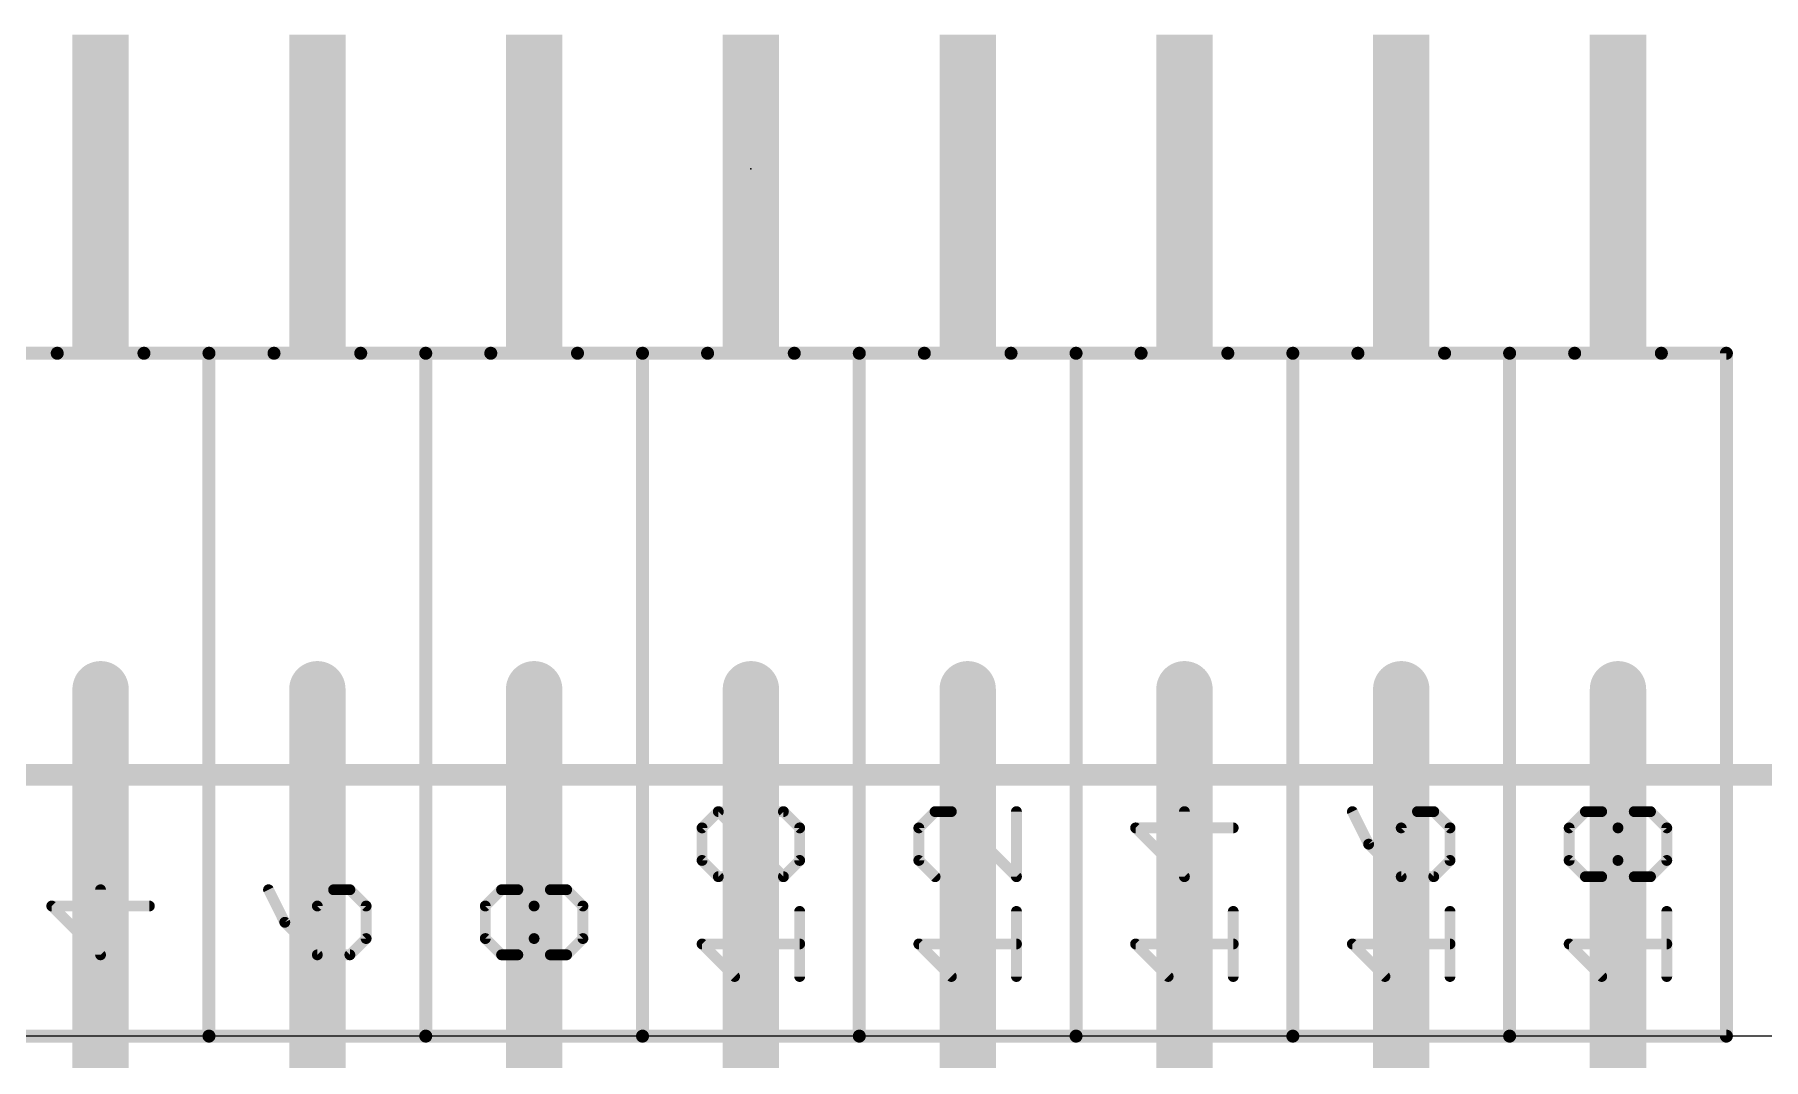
# Model space of a CAD drawing. Extents: x -50 to 50, y -5 to 146.
# Drawn here: x -8.39 to 11.86, y 96.88 to 108.89 of the extents above; entities that cross this region are included whole.
import ezdxf

# ---------------------------------------------------------------- set-up
doc = ezdxf.new("R2010")
doc.units = 0
for name, color, linetype in [('20', 7, 'CONTINUOUS'), ('21', 253, 'CONTINUOUS'), ('23', 7, 'CONTINUOUS'), ('51', 253, 'CONTINUOUS')]:
    doc.layers.add(name, color=color, linetype=linetype)

# ---------------------------------------------------------------- blocks, each defined once
blk = doc.blocks.new('RECT')
blk.add_solid([(-0.5, -0.5), (0.5, -0.5), (-0.5, 0.5), (0.5, 0.5)])

msp = doc.modelspace()

# ---------------------------------------------------------------- linework, layer by layer
at = {"layer": '20'}
msp.add_line((45.085, 97.155), (-45.085, 97.155), dxfattribs=at)
at = {"layer": '21'}
for points, const_width in [([(-8.89, 105.156), (-8.128, 105.156)], 0.1524), ([(-7.112, 105.156), (-6.35, 105.156)], 0.1524), ([(-6.35, 105.156), (-6.35, 97.155)], 0.1524), ([(-6.35, 105.156), (-5.588, 105.156)], 0.1524), ([(-4.572, 105.156), (-3.81, 105.156)], 0.1524), ([(-3.81, 105.156), (-3.81, 97.155)], 0.1524), ([(-3.048, 105.156), (-3.81, 105.156)], 0.1524), ([(-1.27, 105.156), (-2.032, 105.156)], 0.1524), ([(-1.27, 105.156), (-1.27, 97.155)], 0.1524), ([(-1.27, 105.156), (-0.508, 105.156)], 0.1524), ([(0.508, 105.156), (1.27, 105.156)], 0.1524), ([(1.27, 105.156), (2.032, 105.156)], 0.1524), ([(1.27, 105.156), (1.27, 97.155)], 0.1524), ([(3.048, 105.156), (3.81, 105.156)], 0.1524), ([(3.81, 105.156), (3.81, 97.155)], 0.1524), ([(3.81, 105.156), (4.572, 105.156)], 0.1524), ([(5.588, 105.156), (6.35, 105.156)], 0.1524), ([(6.35, 105.156), (6.35, 97.155)], 0.1524), ([(6.35, 105.156), (7.112, 105.156)], 0.1524), ([(8.128, 105.156), (8.89, 105.156)], 0.1524), ([(8.89, 105.156), (8.89, 97.155)], 0.1524), ([(8.89, 105.156), (9.652, 105.156)], 0.1524), ([(10.668, 105.156), (11.43, 105.156)], 0.1524), ([(11.43, 105.156), (11.43, 97.155)], 0.1524), ([(-7.62, 96.52), (-7.62, 101.219)], 0.6604), ([(-5.08, 96.52), (-5.08, 101.219)], 0.6604), ([(-2.54, 96.52), (-2.54, 101.219)], 0.6604), ([(0, 96.52), (0, 101.219)], 0.6604), ([(2.54, 96.52), (2.54, 101.219)], 0.6604), ([(5.08, 96.52), (5.08, 101.219)], 0.6604), ([(7.62, 96.52), (7.62, 101.219)], 0.6604), ([(10.16, 96.52), (10.16, 101.219)], 0.6604), ([(13.5, 100.215), (-13.5, 100.215)], 0.254), ([(-0.5724, 99.5947), (-0.3818, 99.7854)], 0.127), ([(-0.3818, 99.7854), (0.3809, 99.7854)], 0.127), ([(0.3809, 99.0228), (-0.3818, 99.7854)], 0.127), ([(0.3809, 99.7854), (0.5715, 99.5947)], 0.127), ([(2.1582, 99.7854), (1.9676, 99.5947)], 0.127), ([(2.3489, 99.7854), (2.1582, 99.7854)], 0.127), ([(3.1115, 99.0228), (2.3489, 99.7854)], 0.127), ([(3.1115, 99.7854), (3.1115, 99.0228)], 0.127), ([(5.0796, 99.0228), (5.0796, 99.7854)], 0.127), ([(7.0476, 99.7854), (7.2382, 99.4041)], 0.127), ([(7.8102, 99.7854), (7.6196, 99.5947)], 0.127), ([(8.0009, 99.7854), (7.8102, 99.7854)], 0.127), ([(8.1915, 99.5947), (8.0009, 99.7854)], 0.127), ([(9.5876, 99.5947), (9.7782, 99.7854)], 0.127), ([(9.7782, 99.7854), (9.9689, 99.7854)], 0.127), ([(9.9689, 99.7854), (10.1596, 99.5947)], 0.127), ([(10.1596, 99.5947), (10.3502, 99.7854)], 0.127), ([(10.3502, 99.7854), (10.5409, 99.7854)], 0.127), ([(10.5409, 99.7854), (10.7315, 99.5947)], 0.127), ([(-0.5724, 99.2134), (-0.5724, 99.5947)], 0.127), ([(0.5715, 99.5947), (0.5715, 99.2134)], 0.127), ([(1.9676, 99.5947), (1.9676, 99.2134)], 0.127), ([(5.6515, 99.5947), (4.5076, 99.5947)], 0.127), ([(4.5076, 99.5947), (5.0796, 99.0228)], 0.127), ([(7.2382, 99.4041), (7.6196, 99.0228)], 0.127), ([(7.6196, 99.5947), (7.6196, 99.0228)], 0.127), ([(8.1915, 99.2134), (8.1915, 99.5947)], 0.127), ([(9.5876, 99.2134), (9.5876, 99.5947)], 0.127), ([(10.1596, 99.2134), (10.1596, 99.5947)], 0.127), ([(10.7315, 99.5947), (10.7315, 99.2134)], 0.127), ([(-0.3818, 99.0228), (-0.5724, 99.2134)], 0.127), ([(0.5715, 99.2134), (0.3809, 99.0228)], 0.127), ([(1.9676, 99.2134), (2.1582, 99.0228)], 0.127), ([(8.0009, 99.0228), (8.1915, 99.2134)], 0.127), ([(9.7782, 99.0228), (9.5876, 99.2134)], 0.127), ([(10.1596, 99.2134), (9.9689, 99.0228)], 0.127), ([(10.3502, 99.0228), (10.1596, 99.2134)], 0.127), ([(10.7315, 99.2134), (10.5409, 99.0228)], 0.127), ([(0.3809, 99.0228), (-0.3818, 99.0228)], 0.127), ([(7.6196, 99.0228), (8.0009, 99.0228)], 0.127), ([(9.9689, 99.0228), (9.7782, 99.0228)], 0.127), ([(10.5409, 99.0228), (10.3502, 99.0228)], 0.127), ([(-7.6204, 98.1075), (-7.6204, 98.8701)], 0.127), ([(-5.6524, 98.8701), (-5.4618, 98.4888)], 0.127), ([(-4.8898, 98.8701), (-5.0804, 98.6794)], 0.127), ([(-4.6991, 98.8701), (-4.8898, 98.8701)], 0.127), ([(-4.5085, 98.6794), (-4.6991, 98.8701)], 0.127), ([(-3.1124, 98.6794), (-2.9218, 98.8701)], 0.127), ([(-2.9218, 98.8701), (-2.7311, 98.8701)], 0.127), ([(-2.7311, 98.8701), (-2.5404, 98.6794)], 0.127), ([(-2.5404, 98.6794), (-2.3498, 98.8701)], 0.127), ([(-2.3498, 98.8701), (-2.1591, 98.8701)], 0.127), ([(-2.1591, 98.8701), (-1.9685, 98.6794)], 0.127), ([(-7.0485, 98.6794), (-8.1924, 98.6794)], 0.127), ([(-8.1924, 98.6794), (-7.6204, 98.1075)], 0.127), ([(-5.0804, 98.6794), (-5.0804, 98.1075)], 0.127), ([(-4.5085, 98.2981), (-4.5085, 98.6794)], 0.127), ([(-3.1124, 98.2981), (-3.1124, 98.6794)], 0.127), ([(-2.5404, 98.2981), (-2.5404, 98.6794)], 0.127), ([(-1.9685, 98.6794), (-1.9685, 98.2981)], 0.127), ([(0.5715, 97.8535), (0.5715, 98.6161)], 0.127), ([(3.1115, 97.8535), (3.1115, 98.6161)], 0.127), ([(5.6515, 97.8535), (5.6515, 98.6161)], 0.127), ([(8.1915, 97.8535), (8.1915, 98.6161)], 0.127), ([(10.7315, 97.8535), (10.7315, 98.6161)], 0.127), ([(-5.4618, 98.4888), (-5.0804, 98.1075)], 0.127), ([(-4.6991, 98.1075), (-4.5085, 98.2981)], 0.127), ([(-2.9218, 98.1075), (-3.1124, 98.2981)], 0.127), ([(-2.5404, 98.2981), (-2.7311, 98.1075)], 0.127), ([(-2.3498, 98.1075), (-2.5404, 98.2981)], 0.127), ([(-1.9685, 98.2981), (-2.1591, 98.1075)], 0.127), ([(-0.1911, 97.8535), (-0.5724, 98.2348)], 0.127), ([(-0.5724, 98.2348), (0.5715, 98.2348)], 0.127), ([(2.3489, 97.8535), (1.9676, 98.2348)], 0.127), ([(1.9676, 98.2348), (3.1115, 98.2348)], 0.127), ([(4.8889, 97.8535), (4.5076, 98.2348)], 0.127), ([(4.5076, 98.2348), (5.6515, 98.2348)], 0.127), ([(7.4289, 97.8535), (7.0476, 98.2348)], 0.127), ([(7.0476, 98.2348), (8.1915, 98.2348)], 0.127), ([(9.9689, 97.8535), (9.5876, 98.2348)], 0.127), ([(9.5876, 98.2348), (10.7315, 98.2348)], 0.127), ([(-5.0804, 98.1075), (-4.6991, 98.1075)], 0.127), ([(-2.7311, 98.1075), (-2.9218, 98.1075)], 0.127), ([(-2.1591, 98.1075), (-2.3498, 98.1075)], 0.127), ([(-6.35, 97.155), (-8.89, 97.155)], 0.1524), ([(-3.81, 97.155), (-6.35, 97.155)], 0.1524), ([(-1.27, 97.155), (-3.81, 97.155)], 0.1524), ([(1.27, 97.155), (-1.27, 97.155)], 0.1524), ([(3.81, 97.155), (1.27, 97.155)], 0.1524), ([(6.35, 97.155), (3.81, 97.155)], 0.1524), ([(8.89, 97.155), (6.35, 97.155)], 0.1524), ([(11.43, 97.155), (8.89, 97.155)], 0.1524)]:
    msp.add_lwpolyline(points, dxfattribs=dict(at, const_width=const_width))
for points, const_width in [([(-8.128, 105.1179, 1), (-8.128, 105.1941)], 0.0762), ([(-7.112, 105.1941, 1), (-7.112, 105.1179)], 0.0762), ([(-6.3119, 105.156, 1), (-6.3881, 105.156)], 0.0762), ([(-6.35, 105.1941, 1), (-6.35, 105.1179)], 0.0762), ([(-6.35, 105.1179, 1), (-6.35, 105.1941)], 0.0762), ([(-5.588, 105.1179, 1), (-5.588, 105.1941)], 0.0762), ([(-4.572, 105.1941, 1), (-4.572, 105.1179)], 0.0762), ([(-3.7719, 105.156, 1), (-3.8481, 105.156)], 0.0762), ([(-3.81, 105.1941, 1), (-3.81, 105.1179)], 0.0762), ([(-3.81, 105.1179, 1), (-3.81, 105.1941)], 0.0762), ([(-3.048, 105.1179, 1), (-3.048, 105.1941)], 0.0762), ([(-2.032, 105.1941, 1), (-2.032, 105.1179)], 0.0762), ([(-1.2319, 105.156, 1), (-1.3081, 105.156)], 0.0762), ([(-1.27, 105.1941, 1), (-1.27, 105.1179)], 0.0762), ([(-1.27, 105.1179, 1), (-1.27, 105.1941)], 0.0762), ([(-0.508, 105.1179, 1), (-0.508, 105.1941)], 0.0762), ([(0.508, 105.1941, 1), (0.508, 105.1179)], 0.0762), ([(1.27, 105.1941, 1), (1.27, 105.1179)], 0.0762), ([(1.3081, 105.156, 1), (1.2319, 105.156)], 0.0762), ([(1.27, 105.1179, 1), (1.27, 105.1941)], 0.0762), ([(2.032, 105.1179, 1), (2.032, 105.1941)], 0.0762), ([(3.048, 105.1941, 1), (3.048, 105.1179)], 0.0762), ([(3.8481, 105.156, 1), (3.7719, 105.156)], 0.0762), ([(3.81, 105.1941, 1), (3.81, 105.1179)], 0.0762), ([(3.81, 105.1179, 1), (3.81, 105.1941)], 0.0762), ([(4.572, 105.1179, 1), (4.572, 105.1941)], 0.0762), ([(5.588, 105.1941, 1), (5.588, 105.1179)], 0.0762), ([(6.3881, 105.156, 1), (6.3119, 105.156)], 0.0762), ([(6.35, 105.1941, 1), (6.35, 105.1179)], 0.0762), ([(6.35, 105.1179, 1), (6.35, 105.1941)], 0.0762), ([(7.112, 105.1179, 1), (7.112, 105.1941)], 0.0762), ([(8.128, 105.1941, 1), (8.128, 105.1179)], 0.0762), ([(8.9281, 105.156, 1), (8.8519, 105.156)], 0.0762), ([(8.89, 105.1941, 1), (8.89, 105.1179)], 0.0762), ([(8.89, 105.1179, 1), (8.89, 105.1941)], 0.0762), ([(9.652, 105.1179, 1), (9.652, 105.1941)], 0.0762), ([(10.668, 105.1941, 1), (10.668, 105.1179)], 0.0762), ([(11.4681, 105.156, 1), (11.3919, 105.156)], 0.0762), ([(11.43, 105.1179, 1), (11.43, 105.1941)], 0.0762), ([(-7.4549, 101.219, 1), (-7.7851, 101.219)], 0.3302), ([(-4.9149, 101.219, 1), (-5.2451, 101.219)], 0.3302), ([(-2.3749, 101.219, 1), (-2.7051, 101.219)], 0.3302), ([(0.1651, 101.219, 1), (-0.1651, 101.219)], 0.3302), ([(2.7051, 101.219, 1), (2.3749, 101.219)], 0.3302), ([(5.2451, 101.219, 1), (4.9149, 101.219)], 0.3302), ([(7.7851, 101.219, 1), (7.4549, 101.219)], 0.3302), ([(10.3251, 101.219, 1), (9.9949, 101.219)], 0.3302), ([(-0.3818, 99.8172, 1), (-0.3818, 99.7537)], 0.0635), ([(-0.3594, 99.8079, 1), (-0.4042, 99.7629)], 0.0635), ([(-0.3593, 99.763, 1), (-0.4043, 99.8078)], 0.0635), ([(0.4034, 99.8078, 1), (0.3584, 99.763)], 0.0635), ([(0.3809, 99.7537, 1), (0.3809, 99.8172)], 0.0635), ([(2.1582, 99.8172, 1), (2.1582, 99.7537)], 0.0635), ([(2.1807, 99.763, 1), (2.1357, 99.8078)], 0.0635), ([(2.3714, 99.8079, 1), (2.3264, 99.7629)], 0.0635), ([(2.3489, 99.7537, 1), (2.3489, 99.8172)], 0.0635), ([(3.1433, 99.7854, 1), (3.0797, 99.7854)], 0.0635), ([(5.1113, 99.7854, 1), (5.0479, 99.7854)], 0.0635), ([(7.076, 99.7996, 1), (7.0192, 99.7712)], 0.0635), ([(7.8102, 99.8172, 1), (7.8102, 99.7537)], 0.0635), ([(7.8327, 99.763, 1), (7.7877, 99.8078)], 0.0635), ([(8.0234, 99.8078, 1), (7.9784, 99.763)], 0.0635), ([(8.0009, 99.7537, 1), (8.0009, 99.8172)], 0.0635), ([(9.7782, 99.8172, 1), (9.7782, 99.7537)], 0.0635), ([(9.8007, 99.763, 1), (9.7557, 99.8078)], 0.0635), ([(9.9914, 99.8079, 1), (9.9464, 99.7629)], 0.0635), ([(9.9689, 99.7537, 1), (9.9689, 99.8172)], 0.0635), ([(10.3502, 99.8172, 1), (10.3502, 99.7537)], 0.0635), ([(10.3727, 99.763, 1), (10.3277, 99.8078)], 0.0635), ([(10.5634, 99.8078, 1), (10.5184, 99.763)], 0.0635), ([(10.5409, 99.7537, 1), (10.5409, 99.8172)], 0.0635), ([(-0.5407, 99.5947, 1), (-0.6041, 99.5947)], 0.0635), ([(-0.5949, 99.6171, 1), (-0.5499, 99.5723)], 0.0635), ([(0.6033, 99.5947, 1), (0.5397, 99.5947)], 0.0635), ([(0.549, 99.5723, 1), (0.594, 99.6171)], 0.0635), ([(1.9451, 99.6171, 1), (1.9901, 99.5723)], 0.0635), ([(1.9993, 99.5947, 1), (1.9359, 99.5947)], 0.0635), ([(4.5076, 99.6265, 1), (4.5076, 99.563)], 0.0635), ([(4.53, 99.6172, 1), (4.4852, 99.5722)], 0.0635), ([(5.6515, 99.563, 1), (5.6515, 99.6265)], 0.0635), ([(7.2606, 99.4266, 1), (7.2158, 99.3816)], 0.0635), ([(7.5971, 99.6171, 1), (7.6421, 99.5723)], 0.0635), ([(7.6513, 99.5947, 1), (7.5879, 99.5947)], 0.0635), ([(8.2233, 99.5947, 1), (8.1597, 99.5947)], 0.0635), ([(8.169, 99.5723, 1), (8.214, 99.6171)], 0.0635), ([(9.6194, 99.5947, 1), (9.5558, 99.5947)], 0.0635), ([(9.5651, 99.6171, 1), (9.6101, 99.5723)], 0.0635), ([(10.1914, 99.5947, 1), (10.1279, 99.5947)], 0.0635), ([(10.1371, 99.6171, 1), (10.1821, 99.5723)], 0.0635), ([(10.1371, 99.5722, 1), (10.1821, 99.6172)], 0.0635), ([(10.7633, 99.5947, 1), (10.6997, 99.5947)], 0.0635), ([(10.709, 99.5723, 1), (10.754, 99.6171)], 0.0635), ([(-0.5499, 99.2359, 1), (-0.5949, 99.1909)], 0.0635), ([(0.594, 99.1909, 1), (0.549, 99.2359)], 0.0635), ([(1.9901, 99.2359, 1), (1.9451, 99.1909)], 0.0635), ([(7.2098, 99.3899, 1), (7.2666, 99.4183)], 0.0635), ([(8.214, 99.1909, 1), (8.169, 99.2359)], 0.0635), ([(9.6101, 99.2359, 1), (9.5651, 99.1909)], 0.0635), ([(10.1821, 99.2359, 1), (10.1371, 99.1909)], 0.0635), ([(10.182, 99.1909, 1), (10.1372, 99.2359)], 0.0635), ([(10.754, 99.1909, 1), (10.709, 99.2359)], 0.0635), ([(-0.6041, 99.2134, 1), (-0.5407, 99.2134)], 0.0635), ([(-0.3818, 99.0546, 1), (-0.3818, 98.9911)], 0.0635), ([(-0.4043, 99.0003, 1), (-0.3593, 99.0453)], 0.0635), ([(0.3584, 99.0453, 1), (0.4034, 99.0003)], 0.0635), ([(0.3585, 99.0003, 1), (0.4033, 99.0453)], 0.0635), ([(0.3809, 98.9911, 1), (0.3809, 99.0546)], 0.0635), ([(0.5397, 99.2134, 1), (0.6033, 99.2134)], 0.0635), ([(1.9359, 99.2134, 1), (1.9993, 99.2134)], 0.0635), ([(2.1357, 99.0003, 1), (2.1807, 99.0453)], 0.0635), ([(3.089, 99.0003, 1), (3.134, 99.0453)], 0.0635), ([(5.0572, 99.0003, 1), (5.102, 99.0453)], 0.0635), ([(7.6196, 99.0546, 1), (7.6196, 98.9911)], 0.0635), ([(7.5972, 99.0003, 1), (7.642, 99.0453)], 0.0635), ([(7.9784, 99.0453, 1), (8.0234, 99.0003)], 0.0635), ([(8.0009, 98.9911, 1), (8.0009, 99.0546)], 0.0635), ([(8.1597, 99.2134, 1), (8.2233, 99.2134)], 0.0635), ([(9.5558, 99.2134, 1), (9.6194, 99.2134)], 0.0635), ([(9.7782, 99.0546, 1), (9.7782, 98.9911)], 0.0635), ([(9.7557, 99.0003, 1), (9.8007, 99.0453)], 0.0635), ([(9.9465, 99.0453, 1), (9.9913, 99.0003)], 0.0635), ([(9.9689, 98.9911, 1), (9.9689, 99.0546)], 0.0635), ([(10.1279, 99.2134, 1), (10.1914, 99.2134)], 0.0635), ([(10.3502, 99.0546, 1), (10.3502, 98.9911)], 0.0635), ([(10.3277, 99.0003, 1), (10.3727, 99.0453)], 0.0635), ([(10.5184, 99.0453, 1), (10.5634, 99.0003)], 0.0635), ([(10.5409, 98.9911, 1), (10.5409, 99.0546)], 0.0635), ([(10.6997, 99.2134, 1), (10.7633, 99.2134)], 0.0635), ([(-7.5887, 98.8701, 1), (-7.6521, 98.8701)], 0.0635), ([(-5.624, 98.8843, 1), (-5.6808, 98.8559)], 0.0635), ([(-4.8898, 98.9019, 1), (-4.8898, 98.8384)], 0.0635), ([(-4.8673, 98.8477, 1), (-4.9123, 98.8925)], 0.0635), ([(-4.6766, 98.8925, 1), (-4.7216, 98.8477)], 0.0635), ([(-4.6991, 98.8384, 1), (-4.6991, 98.9019)], 0.0635), ([(-2.9218, 98.9019, 1), (-2.9218, 98.8384)], 0.0635), ([(-2.8993, 98.8477, 1), (-2.9443, 98.8925)], 0.0635), ([(-2.7086, 98.8926, 1), (-2.7536, 98.8476)], 0.0635), ([(-2.7311, 98.8384, 1), (-2.7311, 98.9019)], 0.0635), ([(-2.3498, 98.9019, 1), (-2.3498, 98.8384)], 0.0635), ([(-2.3273, 98.8477, 1), (-2.3723, 98.8925)], 0.0635), ([(-2.1366, 98.8925, 1), (-2.1816, 98.8477)], 0.0635), ([(-2.1591, 98.8384, 1), (-2.1591, 98.9019)], 0.0635), ([(3.0797, 99.0228, 1), (3.1433, 99.0228)], 0.0635), ([(5.0479, 99.0228, 1), (5.1113, 99.0228)], 0.0635), ([(7.5879, 99.0228, 1), (7.6513, 99.0228)], 0.0635), ([(-8.1924, 98.7112, 1), (-8.1924, 98.6476)], 0.0635), ([(-8.17, 98.7019, 1), (-8.2148, 98.6569)], 0.0635), ([(-7.0485, 98.6476, 1), (-7.0485, 98.7112)], 0.0635), ([(-5.1029, 98.7018, 1), (-5.0579, 98.657)], 0.0635), ([(-5.0487, 98.6794, 1), (-5.1121, 98.6794)], 0.0635), ([(-4.4768, 98.6794, 1), (-4.5403, 98.6794)], 0.0635), ([(-4.531, 98.657, 1), (-4.486, 98.7018)], 0.0635), ([(-3.0806, 98.6794, 1), (-3.1442, 98.6794)], 0.0635), ([(-3.1349, 98.7018, 1), (-3.0899, 98.657)], 0.0635), ([(-2.5086, 98.6794, 1), (-2.5722, 98.6794)], 0.0635), ([(-2.5629, 98.7018, 1), (-2.5179, 98.657)], 0.0635), ([(-2.5629, 98.6569, 1), (-2.5179, 98.7019)], 0.0635), ([(-1.9368, 98.6794, 1), (-2.0003, 98.6794)], 0.0635), ([(-1.991, 98.657, 1), (-1.946, 98.7018)], 0.0635), ([(0.6033, 98.6161, 1), (0.5397, 98.6161)], 0.0635), ([(3.1433, 98.6161, 1), (3.0797, 98.6161)], 0.0635), ([(5.6833, 98.6161, 1), (5.6198, 98.6161)], 0.0635), ([(8.2233, 98.6161, 1), (8.1597, 98.6161)], 0.0635), ([(10.7633, 98.6161, 1), (10.6997, 98.6161)], 0.0635), ([(-5.4394, 98.5113, 1), (-5.4842, 98.4663)], 0.0635), ([(-5.4902, 98.4746, 1), (-5.4334, 98.503)], 0.0635), ([(-4.5403, 98.2981, 1), (-4.4768, 98.2981)], 0.0635), ([(-4.486, 98.2756, 1), (-4.531, 98.3206)], 0.0635), ([(-3.0899, 98.3206, 1), (-3.1349, 98.2756)], 0.0635), ([(-3.1442, 98.2981, 1), (-3.0806, 98.2981)], 0.0635), ([(-2.5179, 98.3206, 1), (-2.5629, 98.2756)], 0.0635), ([(-2.5722, 98.2981, 1), (-2.5086, 98.2981)], 0.0635), ([(-2.518, 98.2756, 1), (-2.5628, 98.3206)], 0.0635), ([(-2.0003, 98.2981, 1), (-1.9368, 98.2981)], 0.0635), ([(-1.946, 98.2756, 1), (-1.991, 98.3206)], 0.0635), ([(-0.5499, 98.2573, 1), (-0.5949, 98.2123)], 0.0635), ([(-0.5724, 98.2666, 1), (-0.5724, 98.2031)], 0.0635), ([(0.5715, 98.2031, 1), (0.5715, 98.2666)], 0.0635), ([(1.9901, 98.2573, 1), (1.9451, 98.2123)], 0.0635), ([(1.9676, 98.2666, 1), (1.9676, 98.2031)], 0.0635), ([(3.1115, 98.2031, 1), (3.1115, 98.2666)], 0.0635), ([(4.5301, 98.2573, 1), (4.4851, 98.2123)], 0.0635), ([(4.5076, 98.2666, 1), (4.5076, 98.2031)], 0.0635), ([(5.6515, 98.2031, 1), (5.6515, 98.2666)], 0.0635), ([(7.0701, 98.2573, 1), (7.0251, 98.2123)], 0.0635), ([(7.0476, 98.2666, 1), (7.0476, 98.2031)], 0.0635), ([(8.1915, 98.2031, 1), (8.1915, 98.2666)], 0.0635), ([(9.6101, 98.2573, 1), (9.5651, 98.2123)], 0.0635), ([(9.5876, 98.2666, 1), (9.5876, 98.2031)], 0.0635), ([(10.7315, 98.2031, 1), (10.7315, 98.2666)], 0.0635), ([(-7.6521, 98.1075, 1), (-7.5887, 98.1075)], 0.0635), ([(-7.6428, 98.085, 1), (-7.598, 98.13)], 0.0635), ([(-5.0804, 98.1393, 1), (-5.0804, 98.0757)], 0.0635), ([(-5.1121, 98.1075, 1), (-5.0487, 98.1075)], 0.0635), ([(-5.1028, 98.085, 1), (-5.058, 98.13)], 0.0635), ([(-4.7216, 98.13, 1), (-4.6766, 98.085)], 0.0635), ([(-4.6991, 98.0757, 1), (-4.6991, 98.1393)], 0.0635), ([(-2.9218, 98.1393, 1), (-2.9218, 98.0757)], 0.0635), ([(-2.9443, 98.085, 1), (-2.8993, 98.13)], 0.0635), ([(-2.7535, 98.13, 1), (-2.7087, 98.085)], 0.0635), ([(-2.7311, 98.0757, 1), (-2.7311, 98.1393)], 0.0635), ([(-2.3498, 98.1393, 1), (-2.3498, 98.0757)], 0.0635), ([(-2.3723, 98.085, 1), (-2.3273, 98.13)], 0.0635), ([(-2.1816, 98.13, 1), (-2.1366, 98.085)], 0.0635), ([(-2.1591, 98.0757, 1), (-2.1591, 98.1393)], 0.0635), ([(-0.2136, 97.831, 1), (-0.1686, 97.876)], 0.0635), ([(0.5397, 97.8535, 1), (0.6033, 97.8535)], 0.0635), ([(2.3264, 97.831, 1), (2.3714, 97.876)], 0.0635), ([(3.0797, 97.8535, 1), (3.1433, 97.8535)], 0.0635), ([(4.8664, 97.831, 1), (4.9114, 97.876)], 0.0635), ([(5.6198, 97.8535, 1), (5.6833, 97.8535)], 0.0635), ([(7.4064, 97.831, 1), (7.4514, 97.876)], 0.0635), ([(8.1597, 97.8535, 1), (8.2233, 97.8535)], 0.0635), ([(9.9464, 97.831, 1), (9.9914, 97.876)], 0.0635), ([(10.6997, 97.8535, 1), (10.7633, 97.8535)], 0.0635), ([(-6.35, 97.1931, 1), (-6.35, 97.1169)], 0.0762), ([(-6.3881, 97.155, 1), (-6.3119, 97.155)], 0.0762), ([(-6.35, 97.1169, 1), (-6.35, 97.1931)], 0.0762), ([(-3.81, 97.1931, 1), (-3.81, 97.1169)], 0.0762), ([(-3.8481, 97.155, 1), (-3.7719, 97.155)], 0.0762), ([(-3.81, 97.1169, 1), (-3.81, 97.1931)], 0.0762), ([(-1.27, 97.1931, 1), (-1.27, 97.1169)], 0.0762), ([(-1.3081, 97.155, 1), (-1.2319, 97.155)], 0.0762), ([(-1.27, 97.1169, 1), (-1.27, 97.1931)], 0.0762), ([(1.27, 97.1931, 1), (1.27, 97.1169)], 0.0762), ([(1.2319, 97.155, 1), (1.3081, 97.155)], 0.0762), ([(1.27, 97.1169, 1), (1.27, 97.1931)], 0.0762), ([(3.81, 97.1931, 1), (3.81, 97.1169)], 0.0762), ([(3.7719, 97.155, 1), (3.8481, 97.155)], 0.0762), ([(3.81, 97.1169, 1), (3.81, 97.1931)], 0.0762), ([(6.35, 97.1931, 1), (6.35, 97.1169)], 0.0762), ([(6.3119, 97.155, 1), (6.3881, 97.155)], 0.0762), ([(6.35, 97.1169, 1), (6.35, 97.1931)], 0.0762), ([(8.89, 97.1931, 1), (8.89, 97.1169)], 0.0762), ([(8.8519, 97.155, 1), (8.9281, 97.155)], 0.0762), ([(8.89, 97.1169, 1), (8.89, 97.1931)], 0.0762), ([(11.3919, 97.155, 1), (11.4681, 97.155)], 0.0762), ([(11.43, 97.1169, 1), (11.43, 97.1931)], 0.0762)]:
    msp.add_lwpolyline(points, format="xyb", dxfattribs=dict(at, const_width=const_width))
at = {"layer": '23'}
msp.add_point((0, 107.315), dxfattribs=at)
at = {"layer": '51', "const_width": 0.1524}
for points in [[(-8.128, 105.156), (-7.112, 105.156)], [(-5.588, 105.156), (-4.572, 105.156)], [(-2.032, 105.156), (-3.048, 105.156)], [(-0.508, 105.156), (0.508, 105.156)], [(2.032, 105.156), (3.048, 105.156)], [(4.572, 105.156), (5.588, 105.156)], [(7.112, 105.156), (8.128, 105.156)], [(9.652, 105.156), (10.668, 105.156)]]:
    msp.add_lwpolyline(points, dxfattribs=at)
at = {"layer": '51', "const_width": 0.0762}
for points in [[(-8.128, 105.1941, 1), (-8.128, 105.1179)], [(-7.112, 105.1179, 1), (-7.112, 105.1941)], [(-5.588, 105.1941, 1), (-5.588, 105.1179)], [(-4.572, 105.1179, 1), (-4.572, 105.1941)], [(-3.048, 105.1941, 1), (-3.048, 105.1179)], [(-2.032, 105.1179, 1), (-2.032, 105.1941)], [(-0.508, 105.1941, 1), (-0.508, 105.1179)], [(0.508, 105.1179, 1), (0.508, 105.1941)], [(2.032, 105.1941, 1), (2.032, 105.1179)], [(3.048, 105.1179, 1), (3.048, 105.1941)], [(4.572, 105.1941, 1), (4.572, 105.1179)], [(5.588, 105.1179, 1), (5.588, 105.1941)], [(7.112, 105.1941, 1), (7.112, 105.1179)], [(8.128, 105.1179, 1), (8.128, 105.1941)], [(9.652, 105.1941, 1), (9.652, 105.1179)], [(10.668, 105.1179, 1), (10.668, 105.1941)]]:
    msp.add_lwpolyline(points, format="xyb", dxfattribs=at)

# ---------------------------------------------------------------- block references
at = {"layer": '21', "xscale": 0.6604, "yscale": 0.8128}
for p in [(-7.62, 107.315), (-5.08, 107.315), (-2.54, 107.315), (0, 107.315), (2.54, 107.315), (5.08, 107.315), (7.62, 107.315), (10.16, 107.315)]:
    msp.add_blockref('RECT', p, dxfattribs=at)
at = {"layer": '51', "xscale": 0.6604}
for p, yscale in [((-7.62, 108.3056), 1.1684), ((-5.08, 108.3056), 1.1684), ((-2.54, 108.3056), 1.1684), ((0, 108.3056), 1.1684), ((2.54, 108.3056), 1.1684), ((5.08, 108.3056), 1.1684), ((7.62, 108.3056), 1.1684), ((10.16, 108.3056), 1.1684), ((-7.62, 106.045), 1.7272), ((-5.08, 106.045), 1.7272), ((-2.54, 106.045), 1.7272), ((0, 106.045), 1.7272), ((2.54, 106.045), 1.7272), ((5.08, 106.045), 1.7272), ((7.62, 106.045), 1.7272), ((10.16, 106.045), 1.7272)]:
    msp.add_blockref('RECT', p, dxfattribs=dict(at, yscale=yscale))

doc.saveas('drawing.dxf')
